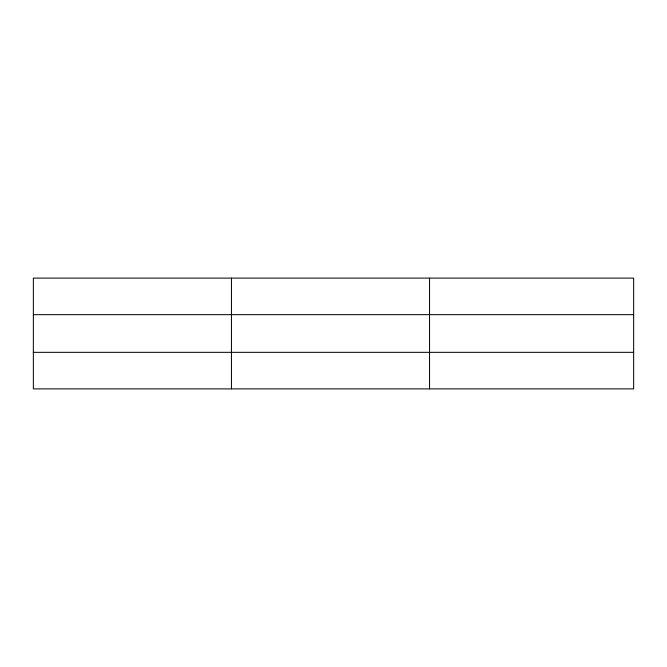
<?xml version="1.0" encoding="UTF-8"?>
<svg xmlns="http://www.w3.org/2000/svg" width="667" height="667" viewBox="0 0 667 667"><rect width="100%" height="100%" fill="white"/><g stroke="black" fill="none" stroke-linecap="round" stroke-linejoin="round"><path stroke-width="1" d="M231.449 278.114L231.449 388.886M429.548 278.114L429.548 388.886M633.65 352.334L633.65 388.886L33.35 388.886L33.35 278.114L633.65 278.114L633.65 352.334L33.35 352.334M33.35 314.666L633.65 314.666"/></g></svg>
